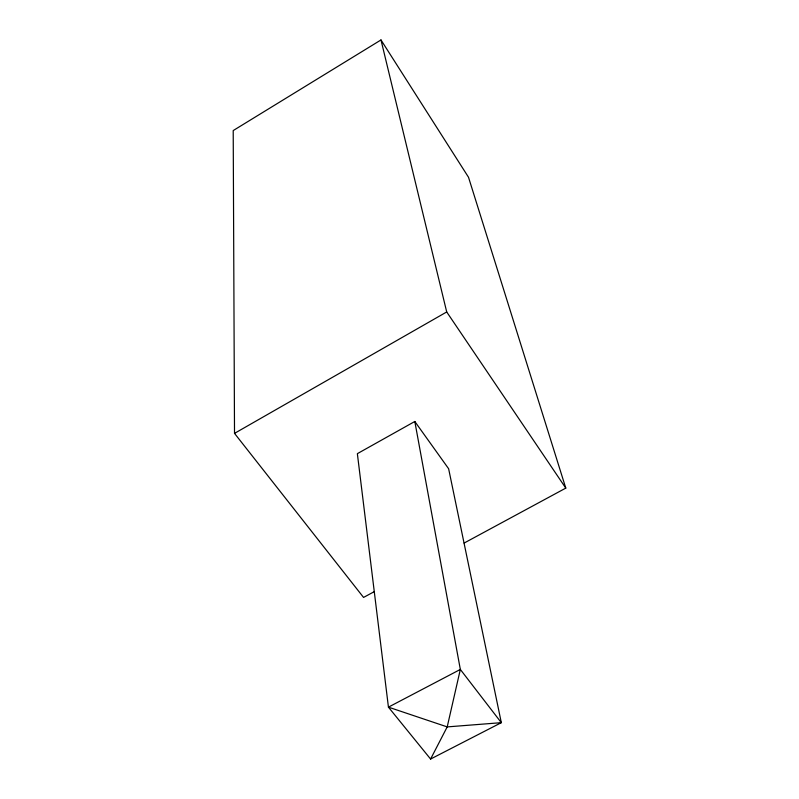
<?xml version="1.0" encoding="UTF-8"?>
<svg xmlns="http://www.w3.org/2000/svg" width="799" height="799" viewBox="0 0 799 799"><rect width="100%" height="100%" fill="white"/><g stroke="black" fill="none" stroke-linecap="round" stroke-linejoin="round"><path stroke-width="1.2" d="M430.591 759.05L447.21 726.9L460.334 669.442L414.811 421.482L357.363 453.662L388.434 707.145L430.591 759.05L501.313 722.666L448.629 468.743L414.811 421.482M464.129 543.06L565.792 488.109L468.514 177.268L380.983 39.95L233.208 130.567L234.516 433.368L363.555 597.432L374.491 591.52M234.516 433.368L446.711 311.96L380.983 39.95M446.711 311.96L565.792 488.109M460.334 669.442L388.434 707.145L447.21 726.9L501.313 722.666L460.334 669.442"/></g></svg>
